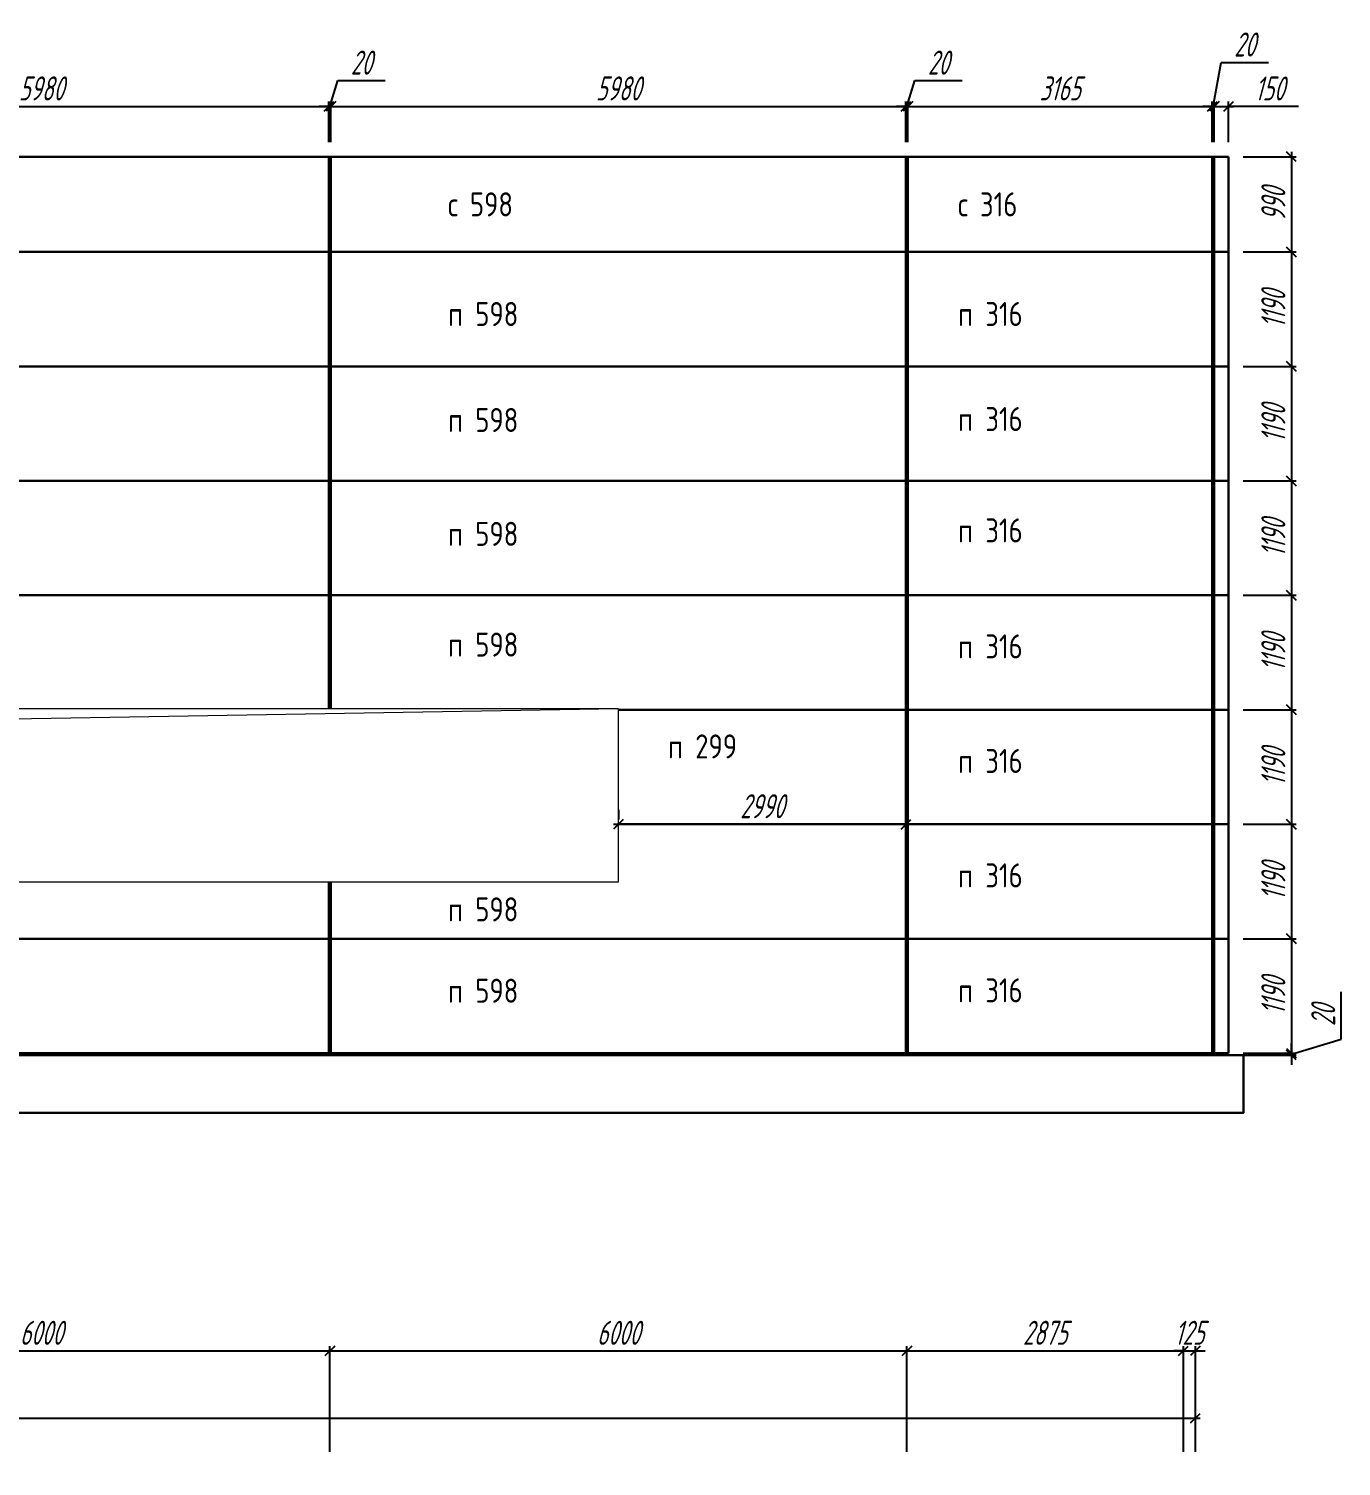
# Model space of a CAD drawing. Header units: millimetres. Extents: x -351329 to 406471, y -253833 to 111767.
# Drawn here: x -111234 to -97587, y -138755 to -123809 of the extents above; entities that cross this region are included whole.
import ezdxf

# ---------------------------------------------------------------- set-up
doc = ezdxf.new("R2010")
doc.units = ezdxf.units.MM
for name, color, linetype, lineweight in [('_Окна_двери', 131, 'Continuous', 15), ('_Оси', 90, 'Continuous', 13), ('_Размеры', 120, 'Continuous', 13), ('_Сендвичи', 230, 'Continuous', 30), ('_Стены', 7, 'Continuous', 30), ('выноска', 7, 'Continuous', 13), ('Нумерация', 91, 'Continuous', 30), ('Нумерация 1000', 50, 'Continuous', 35)]:
    doc.layers.add(name, color=color, linetype=linetype, lineweight=lineweight)
doc.styles.add('Museo sans', font='CS_Gost2304.shx')
doc.styles.add('СПДС_размеры', font='spdswin.shx', dxfattribs={"width": 0.8, "oblique": 15})
doc.dimstyles.new('СПДС', dxfattribs={"dimtxt": 2.5, "dimasz": 1, "dimexe": 0.5, "dimexo": 1.5, "dimtad": 1, "dimdec": 0, "dimtxsty": 'СПДС_размеры', "dimblk": 'OBLIQUE', "dimcen": 2.5, "dimdle": 0.5, "dimadec": 8, "dimazin": 0, "dimtfac": 1, "dimtdec": 0, "dimtix": 1, "dimtmove": 0, "dimatfit": 3, "dimfxl": 1, "dimarcsym": 0})

# ---------------------------------------------------------------- blocks, each defined once
blk = doc.blocks.new('_Oblique')
at = {"layer": 'выноска', "color": 0, "lineweight": -2}
blk.add_line((-0.5, -0.5), (0.5, 0.5), dxfattribs=at)
blk = doc.blocks.new('*D325')
at = {"layer": '_Оси', "color": 0, "lineweight": -2, "transparency": 16777216}
for p, q in [((-126103, -138605), (-126103, -138205)), ((-99103, -138605), (-99103, -138205)), ((-126153, -138255), (-99053, -138255))]:
    blk.add_line(p, q, dxfattribs=at)
at = {"layer": 'Defpoints', "color": 0, "transparency": 16777216}
for p in [(-99103, -138255), (-126103, -138755), (-99103, -138755)]:
    blk.add_point(p, dxfattribs=at)
at = {"layer": '_Оси', "color": 0, "lineweight": -2, "transparency": 16777216, "xscale": 100, "yscale": 100, "zscale": 100, "rotation": 180}
blk.add_blockref('_Oblique', (-126103, -138255), dxfattribs=at)
at = {"layer": '_Оси', "color": 0, "lineweight": -2, "transparency": 16777216, "xscale": 100, "yscale": 100, "zscale": 100}
blk.add_blockref('_Oblique', (-99103, -138255), dxfattribs=at)
at = {"layer": '_Оси', "color": 0, "lineweight": 25, "transparency": 16777216, "insert": (-112603, -138067.5), "char_height": 250, "attachment_point": 5, "style": 'СПДС_размеры'}
blk.add_mtext('27000', dxfattribs=at)
blk = doc.blocks.new('*D328')
at = {"layer": '_Оси', "color": 0, "lineweight": -2, "transparency": 16777216}
for p, q in [((-114153, -137555), (-108053, -137555)), ((-114103, -138605), (-114103, -137505)), ((-108103, -138605), (-108103, -137505))]:
    blk.add_line(p, q, dxfattribs=at)
at = {"layer": 'Defpoints', "color": 0, "transparency": 16777216}
for p in [(-108103, -137555), (-114103, -138755), (-108103, -138755)]:
    blk.add_point(p, dxfattribs=at)
at = {"layer": '_Оси', "color": 0, "lineweight": -2, "transparency": 16777216, "xscale": 100, "yscale": 100, "zscale": 100, "rotation": 180}
blk.add_blockref('_Oblique', (-114103, -137555), dxfattribs=at)
at = {"layer": '_Оси', "color": 0, "lineweight": -2, "transparency": 16777216, "xscale": 100, "yscale": 100, "zscale": 100}
blk.add_blockref('_Oblique', (-108103, -137555), dxfattribs=at)
at = {"layer": '_Оси', "color": 0, "lineweight": 25, "transparency": 16777216, "insert": (-111103, -137367.5), "char_height": 250, "attachment_point": 5, "style": 'СПДС_размеры'}
blk.add_mtext('6000', dxfattribs=at)
blk = doc.blocks.new('*D329')
at = {"layer": '_Оси', "color": 0, "lineweight": -2, "transparency": 16777216}
for p, q in [((-108153, -137555), (-102053, -137555)), ((-108103, -138605), (-108103, -137505)), ((-102103, -138605), (-102103, -137505))]:
    blk.add_line(p, q, dxfattribs=at)
at = {"layer": 'Defpoints', "color": 0, "transparency": 16777216}
for p in [(-102103, -137555), (-108103, -138755), (-102103, -138755)]:
    blk.add_point(p, dxfattribs=at)
at = {"layer": '_Оси', "color": 0, "lineweight": -2, "transparency": 16777216, "xscale": 100, "yscale": 100, "zscale": 100, "rotation": 180}
blk.add_blockref('_Oblique', (-108103, -137555), dxfattribs=at)
at = {"layer": '_Оси', "color": 0, "lineweight": -2, "transparency": 16777216, "xscale": 100, "yscale": 100, "zscale": 100}
blk.add_blockref('_Oblique', (-102103, -137555), dxfattribs=at)
at = {"layer": '_Оси', "color": 0, "lineweight": 25, "transparency": 16777216, "insert": (-105103, -137367.5), "char_height": 250, "attachment_point": 5, "style": 'СПДС_размеры'}
blk.add_mtext('6000', dxfattribs=at)
blk = doc.blocks.new('*D330')
at = {"layer": '_Оси', "color": 0, "lineweight": -2, "transparency": 16777216}
for p, q in [((-102153, -137555), (-99178, -137555)), ((-102103, -138605), (-102103, -137505)), ((-99228, -138605), (-99228, -137505))]:
    blk.add_line(p, q, dxfattribs=at)
at = {"layer": 'Defpoints', "color": 0, "transparency": 16777216}
for p in [(-99228, -137555), (-102103, -138755), (-99228, -138755)]:
    blk.add_point(p, dxfattribs=at)
at = {"layer": '_Оси', "color": 0, "lineweight": -2, "transparency": 16777216, "xscale": 100, "yscale": 100, "zscale": 100, "rotation": 180}
blk.add_blockref('_Oblique', (-102103, -137555), dxfattribs=at)
at = {"layer": '_Оси', "color": 0, "lineweight": -2, "transparency": 16777216, "xscale": 100, "yscale": 100, "zscale": 100}
blk.add_blockref('_Oblique', (-99228, -137555), dxfattribs=at)
at = {"layer": '_Оси', "color": 0, "lineweight": 25, "transparency": 16777216, "insert": (-100665.5, -137367.5), "char_height": 250, "attachment_point": 5, "style": 'СПДС_размеры'}
blk.add_mtext('2875', dxfattribs=at)
blk = doc.blocks.new('*D331')
at = {"layer": '_Оси', "color": 0, "lineweight": -2, "transparency": 16777216}
for p, q in [((-99228, -137555), (-99328, -137555)), ((-99228, -138605), (-99228, -137505)), ((-99228, -137555), (-99103, -137555)), ((-99103, -138605), (-99103, -137505)), ((-99103, -137555), (-99003, -137555))]:
    blk.add_line(p, q, dxfattribs=at)
at = {"layer": 'Defpoints', "color": 0, "transparency": 16777216}
for p in [(-99103, -137555), (-99228, -138755), (-99103, -138755)]:
    blk.add_point(p, dxfattribs=at)
at = {"layer": '_Оси', "color": 0, "lineweight": -2, "transparency": 16777216, "xscale": 100, "yscale": 100, "zscale": 100}
blk.add_blockref('_Oblique', (-99228, -137555), dxfattribs=at)
at = {"layer": '_Оси', "color": 0, "lineweight": -2, "transparency": 16777216, "xscale": 100, "yscale": 100, "zscale": 100, "rotation": 180}
blk.add_blockref('_Oblique', (-99103, -137555), dxfattribs=at)
at = {"layer": '_Оси', "color": 0, "lineweight": 25, "transparency": 16777216, "insert": (-99165.5, -137367.5), "char_height": 250, "attachment_point": 5, "style": 'СПДС_размеры'}
blk.add_mtext('125', dxfattribs=at)
blk = doc.blocks.new('*U333')
at = {"color": 0, "ltscale": 100}
blk.add_lwpolyline([(0, 0), (18000, 0), (18000, 1800), (0, 1800)], close=True, dxfattribs=at)
blk.add_lwpolyline([(18000, 1800), (300, 1500), (0, 0)], dxfattribs=at)
blk = doc.blocks.new('*D338')
at = {"layer": '_Размеры', "color": 0, "lineweight": -2, "ltscale": 100, "transparency": 16777216}
for p, q in [((-114143, -124617), (-108063, -124617)), ((-114093, -124990), (-114093, -124567)), ((-108113, -124990), (-108113, -124567))]:
    blk.add_line(p, q, dxfattribs=at)
at = {"layer": 'Defpoints', "color": 0, "ltscale": 100, "transparency": 16777216}
for p in [(-108113, -124617), (-114093, -125140), (-108113, -125140)]:
    blk.add_point(p, dxfattribs=at)
at = {"layer": '_Размеры', "color": 0, "lineweight": -2, "ltscale": 100, "transparency": 16777216, "xscale": 100, "yscale": 100, "zscale": 100, "rotation": 180}
blk.add_blockref('_Oblique', (-114093, -124617), dxfattribs=at)
at = {"layer": '_Размеры', "color": 0, "lineweight": -2, "ltscale": 100, "transparency": 16777216, "xscale": 100, "yscale": 100, "zscale": 100}
blk.add_blockref('_Oblique', (-108113, -124617), dxfattribs=at)
at = {"layer": '_Размеры', "color": 0, "ltscale": 100, "transparency": 16777216, "insert": (-111103, -124429.5), "char_height": 250, "attachment_point": 5, "style": 'СПДС_размеры'}
blk.add_mtext('5980', dxfattribs=at)
blk = doc.blocks.new('*D339')
at = {"layer": '_Размеры', "color": 0, "lineweight": -2, "ltscale": 100, "transparency": 16777216}
for p, q in [((-108103, -124617), (-108022, -124348)), ((-108022, -124348), (-107529, -124348)), ((-108113, -124617), (-108213, -124617)), ((-108113, -124990), (-108113, -124567)), ((-108113, -124617), (-108093, -124617)), ((-108113, -124617), (-108093, -124617)), ((-108093, -124990), (-108093, -124567)), ((-108093, -124617), (-107993, -124617))]:
    blk.add_line(p, q, dxfattribs=at)
at = {"layer": 'Defpoints', "color": 0, "ltscale": 100, "transparency": 16777216}
for p in [(-108093, -124617), (-108113, -125140), (-108093, -125140)]:
    blk.add_point(p, dxfattribs=at)
at = {"layer": '_Размеры', "color": 0, "lineweight": -2, "ltscale": 100, "transparency": 16777216, "xscale": 100, "yscale": 100, "zscale": 100}
blk.add_blockref('_Oblique', (-108113, -124617), dxfattribs=at)
at = {"layer": '_Размеры', "color": 0, "lineweight": -2, "ltscale": 100, "transparency": 16777216, "xscale": 100, "yscale": 100, "zscale": 100, "rotation": 180}
blk.add_blockref('_Oblique', (-108093, -124617), dxfattribs=at)
at = {"layer": '_Размеры', "color": 0, "ltscale": 100, "transparency": 16777216, "insert": (-107776, -124161), "char_height": 250, "attachment_point": 5, "style": 'СПДС_размеры'}
blk.add_mtext('20', dxfattribs=at)
blk = doc.blocks.new('*D340')
at = {"layer": '_Размеры', "color": 0, "lineweight": -2, "ltscale": 100, "transparency": 16777216}
for p, q in [((-108143, -124617), (-102063, -124617)), ((-108093, -124990), (-108093, -124567)), ((-102113, -124990), (-102113, -124567))]:
    blk.add_line(p, q, dxfattribs=at)
at = {"layer": 'Defpoints', "color": 0, "ltscale": 100, "transparency": 16777216}
for p in [(-102113, -124617), (-108093, -125140), (-102113, -125140)]:
    blk.add_point(p, dxfattribs=at)
at = {"layer": '_Размеры', "color": 0, "lineweight": -2, "ltscale": 100, "transparency": 16777216, "xscale": 100, "yscale": 100, "zscale": 100, "rotation": 180}
blk.add_blockref('_Oblique', (-108093, -124617), dxfattribs=at)
at = {"layer": '_Размеры', "color": 0, "lineweight": -2, "ltscale": 100, "transparency": 16777216, "xscale": 100, "yscale": 100, "zscale": 100}
blk.add_blockref('_Oblique', (-102113, -124617), dxfattribs=at)
at = {"layer": '_Размеры', "color": 0, "ltscale": 100, "transparency": 16777216, "insert": (-105103, -124429.5), "char_height": 250, "attachment_point": 5, "style": 'СПДС_размеры'}
blk.add_mtext('5980', dxfattribs=at)
blk = doc.blocks.new('*D341')
at = {"layer": '_Размеры', "color": 0, "lineweight": -2, "ltscale": 100, "transparency": 16777216}
for p, q in [((-102103, -124617), (-102022, -124348)), ((-102022, -124348), (-101529, -124348)), ((-102113, -124617), (-102213, -124617)), ((-102113, -124990), (-102113, -124567)), ((-102113, -124617), (-102093, -124617)), ((-102113, -124617), (-102093, -124617)), ((-102093, -124990), (-102093, -124567)), ((-102093, -124617), (-101993, -124617))]:
    blk.add_line(p, q, dxfattribs=at)
at = {"layer": 'Defpoints', "color": 0, "ltscale": 100, "transparency": 16777216}
for p in [(-102093, -124617), (-102113, -125140), (-102093, -125140)]:
    blk.add_point(p, dxfattribs=at)
at = {"layer": '_Размеры', "color": 0, "lineweight": -2, "ltscale": 100, "transparency": 16777216, "xscale": 100, "yscale": 100, "zscale": 100}
blk.add_blockref('_Oblique', (-102113, -124617), dxfattribs=at)
at = {"layer": '_Размеры', "color": 0, "lineweight": -2, "ltscale": 100, "transparency": 16777216, "xscale": 100, "yscale": 100, "zscale": 100, "rotation": 180}
blk.add_blockref('_Oblique', (-102093, -124617), dxfattribs=at)
at = {"layer": '_Размеры', "color": 0, "ltscale": 100, "transparency": 16777216, "insert": (-101776, -124161), "char_height": 250, "attachment_point": 5, "style": 'СПДС_размеры'}
blk.add_mtext('20', dxfattribs=at)
blk = doc.blocks.new('*D342')
at = {"layer": '_Размеры', "color": 0, "lineweight": -2, "ltscale": 100, "transparency": 16777216}
for p, q in [((-102143, -124617), (-98878, -124617)), ((-102093, -124990), (-102093, -124567)), ((-98928, -124990), (-98928, -124567))]:
    blk.add_line(p, q, dxfattribs=at)
at = {"layer": 'Defpoints', "color": 0, "ltscale": 100, "transparency": 16777216}
for p in [(-98928, -124617), (-102093, -125140), (-98928, -125140)]:
    blk.add_point(p, dxfattribs=at)
at = {"layer": '_Размеры', "color": 0, "lineweight": -2, "ltscale": 100, "transparency": 16777216, "xscale": 100, "yscale": 100, "zscale": 100, "rotation": 180}
blk.add_blockref('_Oblique', (-102093, -124617), dxfattribs=at)
at = {"layer": '_Размеры', "color": 0, "lineweight": -2, "ltscale": 100, "transparency": 16777216, "xscale": 100, "yscale": 100, "zscale": 100}
blk.add_blockref('_Oblique', (-98928, -124617), dxfattribs=at)
at = {"layer": '_Размеры', "color": 0, "ltscale": 100, "transparency": 16777216, "insert": (-100510.5, -124429.5), "char_height": 250, "attachment_point": 5, "style": 'СПДС_размеры'}
blk.add_mtext('3165', dxfattribs=at)
blk = doc.blocks.new('*D343')
at = {"layer": '_Размеры', "color": 0, "lineweight": -2, "ltscale": 100, "transparency": 16777216}
for p, q in [((-98918, -124617), (-98837, -124161)), ((-98837, -124161), (-98344, -124161)), ((-98928, -124617), (-99028, -124617)), ((-98928, -124990), (-98928, -124567)), ((-98928, -124617), (-98908, -124617)), ((-98928, -124617), (-98908, -124617)), ((-98908, -124990), (-98908, -124567)), ((-98908, -124617), (-98808, -124617))]:
    blk.add_line(p, q, dxfattribs=at)
at = {"layer": 'Defpoints', "color": 0, "ltscale": 100, "transparency": 16777216}
for p in [(-98908, -124617), (-98928, -125140), (-98908, -125140)]:
    blk.add_point(p, dxfattribs=at)
at = {"layer": '_Размеры', "color": 0, "lineweight": -2, "ltscale": 100, "transparency": 16777216, "xscale": 100, "yscale": 100, "zscale": 100}
blk.add_blockref('_Oblique', (-98928, -124617), dxfattribs=at)
at = {"layer": '_Размеры', "color": 0, "lineweight": -2, "ltscale": 100, "transparency": 16777216, "xscale": 100, "yscale": 100, "zscale": 100, "rotation": 180}
blk.add_blockref('_Oblique', (-98908, -124617), dxfattribs=at)
at = {"layer": '_Размеры', "color": 0, "ltscale": 100, "transparency": 16777216, "insert": (-98591, -123973), "char_height": 250, "attachment_point": 5, "style": 'СПДС_размеры'}
blk.add_mtext('20', dxfattribs=at)
blk = doc.blocks.new('*D344')
at = {"layer": '_Размеры', "color": 0, "lineweight": -2, "ltscale": 100, "transparency": 16777216}
for p, q in [((-98958, -124617), (-98708, -124617)), ((-98908, -124990), (-98908, -124567)), ((-98758, -124990), (-98758, -124567)), ((-98033, -124617), (-98758, -124617))]:
    blk.add_line(p, q, dxfattribs=at)
at = {"layer": 'Defpoints', "color": 0, "ltscale": 100, "transparency": 16777216}
for p in [(-98758, -124617), (-98908, -125140), (-98758, -125140)]:
    blk.add_point(p, dxfattribs=at)
at = {"layer": '_Размеры', "color": 0, "lineweight": -2, "ltscale": 100, "transparency": 16777216, "xscale": 100, "yscale": 100, "zscale": 100, "rotation": 180}
blk.add_blockref('_Oblique', (-98908, -124617), dxfattribs=at)
at = {"layer": '_Размеры', "color": 0, "lineweight": -2, "ltscale": 100, "transparency": 16777216, "xscale": 100, "yscale": 100, "zscale": 100}
blk.add_blockref('_Oblique', (-98758, -124617), dxfattribs=at)
at = {"layer": '_Размеры', "color": 0, "ltscale": 100, "transparency": 16777216, "insert": (-98332, -124430), "char_height": 250, "attachment_point": 5, "style": 'СПДС_размеры'}
blk.add_mtext('150', dxfattribs=at)
blk = doc.blocks.new('*D345')
at = {"layer": '_Размеры', "color": 0, "lineweight": -2, "ltscale": 100, "transparency": 16777216}
for p, q in [((-98106, -125090), (-98106, -126180)), ((-98608, -125140), (-98056, -125140)), ((-98608, -126130), (-98056, -126130))]:
    blk.add_line(p, q, dxfattribs=at)
at = {"layer": 'Defpoints', "color": 0, "ltscale": 100, "transparency": 16777216}
for p in [(-98758, -125140), (-98758, -126130), (-98106, -126130)]:
    blk.add_point(p, dxfattribs=at)
at = {"layer": '_Размеры', "color": 0, "lineweight": -2, "ltscale": 100, "transparency": 16777216, "xscale": 100, "yscale": 100, "zscale": 100}
for p, rotation in [((-98106, -125140), 90), ((-98106, -126130), 270)]:
    blk.add_blockref('_Oblique', p, dxfattribs=dict(at, rotation=rotation))
at = {"layer": '_Размеры', "color": 0, "ltscale": 100, "transparency": 16777216, "insert": (-98293.5, -125635), "char_height": 250, "attachment_point": 5, "rotation": 90, "style": 'СПДС_размеры'}
blk.add_mtext('990', dxfattribs=at)
blk = doc.blocks.new('*D346')
at = {"layer": '_Размеры', "color": 0, "lineweight": -2, "ltscale": 100, "transparency": 16777216}
for p, q in [((-98608, -126130), (-98056, -126130)), ((-98106, -126080), (-98106, -127370)), ((-98608, -127320), (-98056, -127320))]:
    blk.add_line(p, q, dxfattribs=at)
at = {"layer": 'Defpoints', "color": 0, "ltscale": 100, "transparency": 16777216}
for p in [(-98758, -126130), (-98758, -127320), (-98106, -127320)]:
    blk.add_point(p, dxfattribs=at)
at = {"layer": '_Размеры', "color": 0, "lineweight": -2, "ltscale": 100, "transparency": 16777216, "xscale": 100, "yscale": 100, "zscale": 100}
for p, rotation in [((-98106, -126130), 90), ((-98106, -127320), 270)]:
    blk.add_blockref('_Oblique', p, dxfattribs=dict(at, rotation=rotation))
at = {"layer": '_Размеры', "color": 0, "ltscale": 100, "transparency": 16777216, "insert": (-98293.5, -126725), "char_height": 250, "attachment_point": 5, "rotation": 90, "style": 'СПДС_размеры'}
blk.add_mtext('1190', dxfattribs=at)
blk = doc.blocks.new('*D347')
at = {"layer": '_Размеры', "color": 0, "lineweight": -2, "ltscale": 100, "transparency": 16777216}
for p, q in [((-98608, -127320), (-98056, -127320)), ((-98106, -127270), (-98106, -128560)), ((-98608, -128510), (-98056, -128510))]:
    blk.add_line(p, q, dxfattribs=at)
at = {"layer": 'Defpoints', "color": 0, "ltscale": 100, "transparency": 16777216}
for p in [(-98758, -127320), (-98758, -128510), (-98106, -128510)]:
    blk.add_point(p, dxfattribs=at)
at = {"layer": '_Размеры', "color": 0, "lineweight": -2, "ltscale": 100, "transparency": 16777216, "xscale": 100, "yscale": 100, "zscale": 100}
for p, rotation in [((-98106, -127320), 90), ((-98106, -128510), 270)]:
    blk.add_blockref('_Oblique', p, dxfattribs=dict(at, rotation=rotation))
at = {"layer": '_Размеры', "color": 0, "ltscale": 100, "transparency": 16777216, "insert": (-98293.5, -127915), "char_height": 250, "attachment_point": 5, "rotation": 90, "style": 'СПДС_размеры'}
blk.add_mtext('1190', dxfattribs=at)
blk = doc.blocks.new('*D348')
at = {"layer": '_Размеры', "color": 0, "lineweight": -2, "ltscale": 100, "transparency": 16777216}
for p, q in [((-98608, -128510), (-98056, -128510)), ((-98106, -128460), (-98106, -129750)), ((-98608, -129700), (-98056, -129700))]:
    blk.add_line(p, q, dxfattribs=at)
at = {"layer": 'Defpoints', "color": 0, "ltscale": 100, "transparency": 16777216}
for p in [(-98758, -128510), (-98758, -129700), (-98106, -129700)]:
    blk.add_point(p, dxfattribs=at)
at = {"layer": '_Размеры', "color": 0, "lineweight": -2, "ltscale": 100, "transparency": 16777216, "xscale": 100, "yscale": 100, "zscale": 100}
for p, rotation in [((-98106, -128510), 90), ((-98106, -129700), 270)]:
    blk.add_blockref('_Oblique', p, dxfattribs=dict(at, rotation=rotation))
at = {"layer": '_Размеры', "color": 0, "ltscale": 100, "transparency": 16777216, "insert": (-98293.5, -129105), "char_height": 250, "attachment_point": 5, "rotation": 90, "style": 'СПДС_размеры'}
blk.add_mtext('1190', dxfattribs=at)
blk = doc.blocks.new('*D349')
at = {"layer": '_Размеры', "color": 0, "lineweight": -2, "ltscale": 100, "transparency": 16777216}
for p, q in [((-98608, -129700), (-98056, -129700)), ((-98106, -129650), (-98106, -130940)), ((-98608, -130890), (-98056, -130890))]:
    blk.add_line(p, q, dxfattribs=at)
at = {"layer": 'Defpoints', "color": 0, "ltscale": 100, "transparency": 16777216}
for p in [(-98758, -129700), (-98758, -130890), (-98106, -130890)]:
    blk.add_point(p, dxfattribs=at)
at = {"layer": '_Размеры', "color": 0, "lineweight": -2, "ltscale": 100, "transparency": 16777216, "xscale": 100, "yscale": 100, "zscale": 100}
for p, rotation in [((-98106, -129700), 90), ((-98106, -130890), 270)]:
    blk.add_blockref('_Oblique', p, dxfattribs=dict(at, rotation=rotation))
at = {"layer": '_Размеры', "color": 0, "ltscale": 100, "transparency": 16777216, "insert": (-98293.5, -130295), "char_height": 250, "attachment_point": 5, "rotation": 90, "style": 'СПДС_размеры'}
blk.add_mtext('1190', dxfattribs=at)
blk = doc.blocks.new('*D350')
at = {"layer": '_Размеры', "color": 0, "lineweight": -2, "ltscale": 100, "transparency": 16777216}
for p, q in [((-98608, -130890), (-98056, -130890)), ((-98106, -130840), (-98106, -132130)), ((-98608, -132080), (-98056, -132080))]:
    blk.add_line(p, q, dxfattribs=at)
at = {"layer": 'Defpoints', "color": 0, "ltscale": 100, "transparency": 16777216}
for p in [(-98758, -130890), (-98758, -132080), (-98106, -132080)]:
    blk.add_point(p, dxfattribs=at)
at = {"layer": '_Размеры', "color": 0, "lineweight": -2, "ltscale": 100, "transparency": 16777216, "xscale": 100, "yscale": 100, "zscale": 100}
for p, rotation in [((-98106, -130890), 90), ((-98106, -132080), 270)]:
    blk.add_blockref('_Oblique', p, dxfattribs=dict(at, rotation=rotation))
at = {"layer": '_Размеры', "color": 0, "ltscale": 100, "transparency": 16777216, "insert": (-98293.5, -131485), "char_height": 250, "attachment_point": 5, "rotation": 90, "style": 'СПДС_размеры'}
blk.add_mtext('1190', dxfattribs=at)
blk = doc.blocks.new('*D351')
at = {"layer": '_Размеры', "color": 0, "lineweight": -2, "ltscale": 100, "transparency": 16777216}
for p, q in [((-98608, -132080), (-98056, -132080)), ((-98106, -132030), (-98106, -133320)), ((-98608, -133270), (-98056, -133270))]:
    blk.add_line(p, q, dxfattribs=at)
at = {"layer": 'Defpoints', "color": 0, "ltscale": 100, "transparency": 16777216}
for p in [(-98758, -132080), (-98758, -133270), (-98106, -133270)]:
    blk.add_point(p, dxfattribs=at)
at = {"layer": '_Размеры', "color": 0, "lineweight": -2, "ltscale": 100, "transparency": 16777216, "xscale": 100, "yscale": 100, "zscale": 100}
for p, rotation in [((-98106, -132080), 90), ((-98106, -133270), 270)]:
    blk.add_blockref('_Oblique', p, dxfattribs=dict(at, rotation=rotation))
at = {"layer": '_Размеры', "color": 0, "ltscale": 100, "transparency": 16777216, "insert": (-98293.5, -132675), "char_height": 250, "attachment_point": 5, "rotation": 90, "style": 'СПДС_размеры'}
blk.add_mtext('1190', dxfattribs=at)
blk = doc.blocks.new('*D352')
at = {"layer": '_Размеры', "color": 0, "lineweight": -2, "ltscale": 100, "transparency": 16777216}
for p, q in [((-98608, -133270), (-98056, -133270)), ((-98106, -133220), (-98106, -134510)), ((-98608, -134460), (-98056, -134460))]:
    blk.add_line(p, q, dxfattribs=at)
at = {"layer": 'Defpoints', "color": 0, "ltscale": 100, "transparency": 16777216}
for p in [(-98758, -133270), (-98758, -134460), (-98106, -134460)]:
    blk.add_point(p, dxfattribs=at)
at = {"layer": '_Размеры', "color": 0, "lineweight": -2, "ltscale": 100, "transparency": 16777216, "xscale": 100, "yscale": 100, "zscale": 100}
for p, rotation in [((-98106, -133270), 90), ((-98106, -134460), 270)]:
    blk.add_blockref('_Oblique', p, dxfattribs=dict(at, rotation=rotation))
at = {"layer": '_Размеры', "color": 0, "ltscale": 100, "transparency": 16777216, "insert": (-98293.5, -133865), "char_height": 250, "attachment_point": 5, "rotation": 90, "style": 'СПДС_размеры'}
blk.add_mtext('1190', dxfattribs=at)
blk = doc.blocks.new('*D353')
at = {"layer": '_Размеры', "color": 0, "lineweight": -2, "ltscale": 100, "transparency": 16777216}
for p, q in [((-97587, -134314), (-97587, -133821)), ((-98106, -134470), (-97587, -134314)), ((-98106, -134460), (-98106, -134360)), ((-98953, -134480), (-98056, -134480)), ((-98608, -134460), (-98056, -134460)), ((-98106, -134460), (-98106, -134480)), ((-98106, -134460), (-98106, -134480)), ((-98106, -134480), (-98106, -134580))]:
    blk.add_line(p, q, dxfattribs=at)
at = {"layer": 'Defpoints', "color": 0, "ltscale": 100, "transparency": 16777216}
for p in [(-99103, -134480), (-98758, -134460), (-98106, -134480)]:
    blk.add_point(p, dxfattribs=at)
at = {"layer": '_Размеры', "color": 0, "lineweight": -2, "ltscale": 100, "transparency": 16777216, "xscale": 100, "yscale": 100, "zscale": 100}
for p, rotation in [((-98106, -134460), 270), ((-98106, -134480), 90)]:
    blk.add_blockref('_Oblique', p, dxfattribs=dict(at, rotation=rotation))
at = {"layer": '_Размеры', "color": 0, "ltscale": 100, "transparency": 16777216, "insert": (-97775, -134068), "char_height": 250, "attachment_point": 5, "rotation": 90, "style": 'СПДС_размеры'}
blk.add_mtext('20', dxfattribs=at)
blk = doc.blocks.new('*D355')
at = {"layer": '_Размеры', "color": 0, "lineweight": -2, "ltscale": 100, "transparency": 16777216}
for p, q in [((-105103, -131930), (-105103, -132030)), ((-102113, -131930), (-102113, -132030)), ((-105153, -132080), (-102063, -132080))]:
    blk.add_line(p, q, dxfattribs=at)
at = {"layer": 'Defpoints', "color": 0, "ltscale": 100, "transparency": 16777216}
for p in [(-105103, -132080), (-102113, -132080), (-102113, -132080)]:
    blk.add_point(p, dxfattribs=at)
at = {"layer": '_Размеры', "color": 0, "lineweight": -2, "ltscale": 100, "transparency": 16777216, "xscale": 100, "yscale": 100, "zscale": 100, "rotation": 180}
blk.add_blockref('_Oblique', (-105103, -132080), dxfattribs=at)
at = {"layer": '_Размеры', "color": 0, "lineweight": -2, "ltscale": 100, "transparency": 16777216, "xscale": 100, "yscale": 100, "zscale": 100}
blk.add_blockref('_Oblique', (-102113, -132080), dxfattribs=at)
at = {"layer": '_Размеры', "color": 0, "ltscale": 100, "transparency": 16777216, "insert": (-103608, -131892.5), "char_height": 250, "attachment_point": 5, "style": 'СПДС_размеры'}
blk.add_mtext('2990', dxfattribs=at)

msp = doc.modelspace()

# ---------------------------------------------------------------- linework, layer by layer
at = {"layer": '_Сендвичи', "ltscale": 100}
for p, q in [((-127653, -125140), (-98758, -125140)), ((-108113, -125140), (-108113, -130880)), ((-108093, -125140), (-108093, -130880)), ((-102113, -125140), (-102113, -134460)), ((-102093, -125140), (-102093, -134460)), ((-98928, -125140), (-98928, -134460)), ((-98908, -125140), (-98908, -134460)), ((-98758, -125140), (-98758, -134460)), ((-127653, -126130), (-98758, -126130)), ((-127653, -127320), (-98758, -127320)), ((-127653, -128510), (-98758, -128510)), ((-127653, -129700), (-98758, -129700)), ((-105103, -130890), (-98758, -130890)), ((-105103, -132080), (-98758, -132080)), ((-108113, -132680), (-108113, -134460)), ((-108093, -132680), (-108093, -134460)), ((-124953, -133270), (-98758, -133270)), ((-124953, -134460), (-98758, -134460))]:
    msp.add_line(p, q, dxfattribs=at)
at = {"layer": '_Стены', "ltscale": 100}
msp.add_lwpolyline([(-125953, -134480), (-127103, -134480), (-127103, -135080), (-98603, -135080), (-98603, -134480), (-124953, -134480)], dxfattribs=at)

# ---------------------------------------------------------------- block references
at = {"layer": '_Окна_двери', "ltscale": 100}
msp.add_blockref('*U333', (-123103, -132680), dxfattribs=at)

# ---------------------------------------------------------------- texts
at = {"layer": 'Нумерация', "linetype": 'Continuous', "ltscale": 100, "style": 'Museo sans'}
for s, p in [('п 598', (-106875, -126900)), ('п 316', (-101572, -126900)), ('п 598', (-106875, -128002)), ('п 316', (-101572, -127992)), ('п 598', (-106875, -129186)), ('п 316', (-101572, -129150)), ('п 598', (-106875, -130337)), ('п 316', (-101572, -130356)), ('п 299', (-104588, -131396)), ('п 316', (-101572, -131547)), ('п 316', (-101572, -132737)), ('п 598', (-106875, -133090)), ('п 598', (-106875, -133936)), ('п 316', (-101572, -133932))]:
    msp.add_text(s, height=250, dxfattribs=at).set_placement(p)
at = {"layer": 'Нумерация 1000', "linetype": 'Continuous', "ltscale": 100, "style": 'Museo sans'}
for s, p in [('с 598', (-106875, -125760)), ('с 316', (-101572, -125760))]:
    msp.add_text(s, height=250, dxfattribs=at).set_placement(p)

# ---------------------------------------------------------------- dimensions: what is measured, and where the dimension line sits
at = {"layer": '_Оси', "lineweight": 25}
for base, p1, p2, picture, middle in [((-108103, -137555), (-114103, -138755), (-108103, -138755), '*D328', (-111103, -137367.5)), ((-102103, -137555), (-108103, -138755), (-102103, -138755), '*D329', (-105103, -137367.5)), ((-99228, -137555), (-102103, -138755), (-99228, -138755), '*D330', (-100665.5, -137367.5)), ((-99103, -137555), (-99228, -138755), (-99103, -138755), '*D331', (-99165.5, -137367.5)), ((-99103, -138255), (-126103, -138755), (-99103, -138755), '*D325', (-112603, -138067.5))]:
    dim = msp.add_linear_dim(base=base, p1=p1, p2=p2, angle=180, dimstyle='СПДС', override={"dimscale": 100}, dxfattribs=at)
    dim.commit()
    dim.dimension.update_dxf_attribs({"geometry": picture, "text_midpoint": middle})
at = {"layer": '_Размеры', "ltscale": 100}
for base, p1, p2, picture, middle in [((-98908, -124617), (-98928, -125140), (-98908, -125140), '*D343', (-98774.9, -124160.8)), ((-98758, -124617), (-98908, -125140), (-98758, -125140), '*D344', (-98332, -124617))]:
    dim = msp.add_linear_dim(base=base, p1=p1, p2=p2, dimstyle='СПДС', override={"dimscale": 100, "dimtix": 0, "dimtmove": 1}, dxfattribs=at)
    dim.commit()
    dim.dimension.update_dxf_attribs({"geometry": picture, "text_midpoint": middle, "dimtype": 160})
for base, p1, p2, picture, middle in [((-108093, -124617), (-108113, -125140), (-108093, -125140), '*D339', (-107959.9, -124160.8)), ((-102093, -124617), (-102113, -125140), (-102093, -125140), '*D341', (-101959.9, -124160.8)), ((-108113, -124617), (-114093, -125140), (-108113, -125140), '*D338', (-111103, -124429.5)), ((-102113, -124617), (-108093, -125140), (-102113, -125140), '*D340', (-105103, -124429.5)), ((-98928, -124617), (-102093, -125140), (-98928, -125140), '*D342', (-100510.5, -124429.5)), ((-102113, -132080), (-105103, -132080), (-102113, -132080), '*D355', (-103608, -131892.5))]:
    dim = msp.add_linear_dim(base=base, p1=p1, p2=p2, dimstyle='СПДС', override={"dimscale": 100, "dimtix": 0, "dimtmove": 1}, dxfattribs=at)
    dim.commit()
    dim.dimension.update_dxf_attribs({"geometry": picture, "text_midpoint": middle})
for base, p1, p2, picture, middle in [((-98106, -126130), (-98758, -125140), (-98758, -126130), '*D345', (-98293.5, -125635)), ((-98106, -127320), (-98758, -126130), (-98758, -127320), '*D346', (-98293.5, -126725)), ((-98106, -128510), (-98758, -127320), (-98758, -128510), '*D347', (-98293.5, -127915)), ((-98106, -129700), (-98758, -128510), (-98758, -129700), '*D348', (-98293.5, -129105)), ((-98106, -130890), (-98758, -129700), (-98758, -130890), '*D349', (-98293.5, -130295)), ((-98106, -132080), (-98758, -130890), (-98758, -132080), '*D350', (-98293.5, -131485)), ((-98106, -133270), (-98758, -132080), (-98758, -133270), '*D351', (-98293.5, -132675)), ((-98106, -134460), (-98758, -133270), (-98758, -134460), '*D352', (-98293.5, -133865)), ((-98106, -134480), (-98758, -134460), (-99103, -134480), '*D353', (-97774.7, -134251.9))]:
    dim = msp.add_linear_dim(base=base, p1=p1, p2=p2, angle=90, dimstyle='СПДС', override={"dimscale": 100, "dimtix": 0, "dimtmove": 1}, dxfattribs=at)
    dim.commit()
    dim.dimension.update_dxf_attribs({"geometry": picture, "text_midpoint": middle})

doc.saveas('drawing.dxf')
